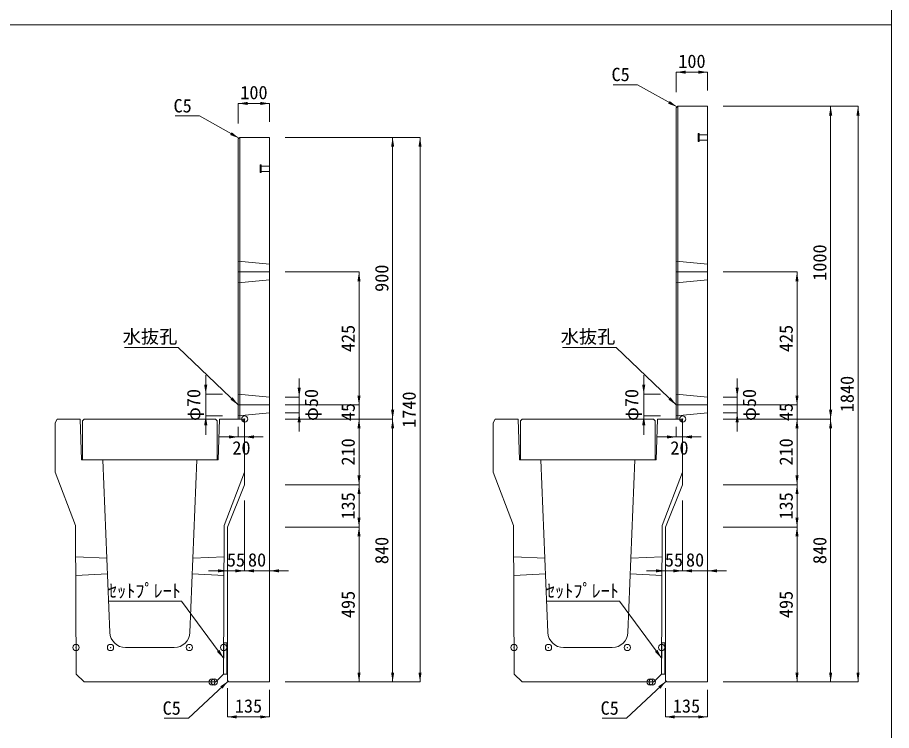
# Model space of a CAD drawing. Units: millimetres at full size, sheet at 1:40. Extents: x 172874 to 199766, y 869448 to 902797.
# Drawn here: x 196880 to 199674, y 897793 to 900072 of the extents above; entities that cross this region are included whole.
import ezdxf
from ezdxf.enums import TextEntityAlignment as Align

# ---------------------------------------------------------------- set-up
doc = ezdxf.new("R2010")
doc.units = ezdxf.units.MM
doc.header["$LTSCALE"] = 40
doc.header["$PDMODE"] = 32
doc.header["$PDSIZE"] = 20
for name, pattern in [('DASHED', [7.5, 6, -1.5]), ('USER2', [4.7625, 3.175, -1.5875]), ('USER3', [1.35, 0.75, -0.6])]:
    doc.linetypes.add(name, pattern=pattern)
for name, color, linetype, lineweight in [('セットプレート', 3, 'Continuous', 13), ('パネックスKDR', 2, 'Continuous', 13), ('図枠', 5, 'Continuous', 13), ('寸法線', 7, 'Continuous', 13), ('引出線', 4, 'Continuous', 13), ('本体', 2, 'Continuous', 13), ('補助線', 8, 'Continuous', 13), ('ｲﾝｻｰﾄ', 3, 'USER3', 5)]:
    doc.layers.add(name, color=color, linetype=linetype, lineweight=lineweight)
doc.styles.add('ＭＳ ゴシック', font='')
doc.styles.get('ＭＳ ゴシック').set_extended_font_data('MS Gothic')

# ---------------------------------------------------------------- blocks, each defined once
blk = doc.blocks.new('filled_arrow')
at = {"color": 0, "linetype": 'Continuous', "lineweight": -2}
blk.add_solid([(7.5, 1.25), (0, 0), (7.5, -1.25)], dxfattribs=at)

msp = doc.modelspace()

# ---------------------------------------------------------------- linework, layer by layer
at = {"layer": 'セットプレート'}
for points in [[(197539.46, 897973.33), (197549.46, 897973.29), (197549.85, 898073.29), (197539.85, 898073.33)], [(198939.46, 897973.33), (198949.46, 897973.29), (198949.85, 898073.29), (198939.85, 898073.33)]]:
    msp.add_lwpolyline(points, close=True, dxfattribs=at)
at = {"layer": 'パネックスKDR'}
for p, q in [((198986.29, 899783.33), (198991.29, 899788.33)), ((198986.29, 899783.33), (198986.29, 898788.33)), ((198991.29, 899788.33), (199086.29, 899788.33)), ((199086.29, 899788.33), (199086.29, 897948.33)), ((197586.29, 899683.33), (197591.29, 899688.33)), ((197586.29, 899683.33), (197586.29, 898788.33)), ((197591.29, 899688.33), (197686.29, 899688.33)), ((197686.29, 899688.33), (197686.29, 897948.33)), ((197586.29, 898788.33), (197606.29, 898788.33)), ((197606.29, 898788.33), (197606.29, 898578.33)), ((198986.29, 898788.33), (199006.29, 898788.33)), ((199006.29, 898788.33), (199006.29, 898578.33)), ((197606.29, 898578.33), (197551.29, 898443.33)), ((199006.29, 898578.33), (198951.29, 898443.33)), ((197551.29, 898443.33), (197551.29, 897953.33)), ((198951.29, 898443.33), (198951.29, 897953.33)), ((197551.29, 897953.33), (197556.29, 897948.33)), ((197556.29, 897948.33), (197686.29, 897948.33)), ((198951.29, 897953.33), (198956.29, 897948.33)), ((198956.29, 897948.33), (199086.29, 897948.33))]:
    msp.add_line(p, q, dxfattribs=at)
at = {"layer": 'パネックスKDR', "lineweight": 5}
for p, q in [((198991.29, 899788.33), (198991.29, 898788.33)), ((197591.29, 899688.33), (197591.29, 898788.33))]:
    msp.add_line(p, q, dxfattribs=at)
at = {"layer": 'パネックスKDR', "linetype": 'DASHED', "lineweight": 9}
for p, q in [((197586.29, 899293.33), (197686.29, 899283.33)), ((198986.29, 899293.33), (199086.29, 899283.33)), ((197586.29, 899223.33), (197686.29, 899233.33)), ((198986.29, 899223.33), (199086.29, 899233.33)), ((197586.29, 898868.33), (197686.29, 898858.33)), ((198986.29, 898868.33), (199086.29, 898858.33)), ((197586.29, 898798.33), (197686.29, 898808.33)), ((198986.29, 898798.33), (199086.29, 898808.33))]:
    msp.add_line(p, q, dxfattribs=at)
at = {"layer": '図枠'}
for p, q in [((199674.21, 902448.33), (199674.21, 886548.33)), ((187274.21, 900048.33), (199674.21, 900048.33)), ((187274.21, 900048.33), (199674.21, 900048.33))]:
    msp.add_line(p, q, dxfattribs=at)
at = {"layer": '寸法線'}
for p, q in [((198986.29, 899896.88), (199086.29, 899896.88)), ((198986.29, 899833.33), (198986.29, 899896.88)), ((199086.29, 899838.33), (199086.29, 899896.88)), ((197586.29, 899796.88), (197686.29, 899796.88)), ((197586.29, 899733.33), (197586.29, 899796.88)), ((197686.29, 899738.33), (197686.29, 899796.88)), ((199136.29, 899788.33), (199567.13, 899788.33)), ((199136.29, 899788.33), (199479.63, 899788.33)), ((199479.63, 898788.33), (199479.63, 899788.33)), ((199567.13, 897948.33), (199567.13, 899788.33)), ((197736.29, 899688.33), (198167.13, 899688.33)), ((197736.29, 899688.33), (198079.63, 899688.33)), ((198079.63, 898788.33), (198079.63, 899688.33)), ((198167.13, 897948.33), (198167.13, 899688.33)), ((197736.29, 899258.33), (197972.13, 899258.33)), ((197972.13, 898833.33), (197972.13, 899258.33)), ((199136.29, 899258.33), (199372.13, 899258.33)), ((199372.13, 898833.33), (199372.13, 899258.33)), ((197482.22, 898928.33), (197482.22, 898738.33)), ((197780.96, 898918.33), (197780.96, 898748.33)), ((198882.22, 898928.33), (198882.22, 898738.33)), ((199180.96, 898918.33), (199180.96, 898748.33)), ((197972.13, 898728.33), (197972.13, 898893.33)), ((199372.13, 898728.33), (199372.13, 898893.33)), ((197536.29, 898868.33), (197482.22, 898868.33)), ((198936.29, 898868.33), (198882.22, 898868.33)), ((197736.29, 898858.33), (197780.96, 898858.33)), ((197736.29, 898833.33), (197972.13, 898833.33)), ((197736.29, 898833.33), (197972.13, 898833.33)), ((199136.29, 898858.33), (199180.96, 898858.33)), ((199136.29, 898833.33), (199372.13, 898833.33)), ((199136.29, 898833.33), (199372.13, 898833.33)), ((197736.29, 898808.33), (197780.96, 898808.33)), ((199136.29, 898808.33), (199180.96, 898808.33)), ((197536.29, 898798.33), (197482.22, 898798.33)), ((197736.29, 898788.33), (198079.63, 898788.33)), ((197736.29, 898788.33), (197972.13, 898788.33)), ((197736.29, 898788.33), (197972.13, 898788.33)), ((197736.29, 898788.33), (198079.63, 898788.33)), ((197972.13, 898788.33), (197972.13, 898578.33)), ((198079.63, 898788.33), (198079.63, 897948.33)), ((198936.29, 898798.33), (198882.22, 898798.33)), ((199136.29, 898788.33), (199479.63, 898788.33)), ((199136.29, 898788.33), (199372.13, 898788.33)), ((199136.29, 898788.33), (199372.13, 898788.33)), ((199136.29, 898788.33), (199479.63, 898788.33)), ((199372.13, 898788.33), (199372.13, 898578.33)), ((199479.63, 898788.33), (199479.63, 897948.33)), ((197586.29, 898763.33), (197586.29, 898731.25)), ((197606.29, 898763.33), (197606.29, 898731.25)), ((198986.29, 898763.33), (198986.29, 898731.25)), ((199006.29, 898763.33), (199006.29, 898731.25)), ((197526.29, 898731.25), (197666.29, 898731.25)), ((198926.29, 898731.25), (199066.29, 898731.25)), ((197736.29, 898578.33), (197972.13, 898578.33)), ((197736.29, 898578.33), (197972.13, 898578.33)), ((197972.13, 898578.33), (197972.13, 898443.33)), ((199136.29, 898578.33), (199372.13, 898578.33)), ((199136.29, 898578.33), (199372.13, 898578.33)), ((199372.13, 898578.33), (199372.13, 898443.33)), ((197606.29, 898528.33), (197606.29, 898303.33)), ((197606.29, 898528.33), (197606.29, 898303.33)), ((197686.29, 898528.33), (197686.29, 898303.33)), ((199006.29, 898528.33), (199006.29, 898303.33)), ((199006.29, 898528.33), (199006.29, 898303.33)), ((199086.29, 898528.33), (199086.29, 898303.33)), ((197736.29, 898443.33), (197972.13, 898443.33)), ((197736.29, 898443.33), (197972.13, 898443.33)), ((197972.13, 898443.33), (197972.13, 897948.33)), ((199136.29, 898443.33), (199372.13, 898443.33)), ((199136.29, 898443.33), (199372.13, 898443.33)), ((199372.13, 898443.33), (199372.13, 897948.33)), ((197551.29, 898393.33), (197551.29, 898303.33)), ((198951.29, 898393.33), (198951.29, 898303.33)), ((197666.29, 898303.33), (197491.29, 898303.33)), ((197546.29, 898303.33), (197746.29, 898303.33)), ((199066.29, 898303.33), (198891.29, 898303.33)), ((198946.29, 898303.33), (199146.29, 898303.33)), ((197736.29, 897948.33), (198167.13, 897948.33)), ((197736.29, 897948.33), (198079.63, 897948.33)), ((197736.29, 897948.33), (197972.13, 897948.33)), ((199136.29, 897948.33), (199567.13, 897948.33)), ((199136.29, 897948.33), (199479.63, 897948.33)), ((199136.29, 897948.33), (199372.13, 897948.33)), ((197551.29, 897928.33), (197551.29, 897836.53)), ((197686.29, 897923.33), (197686.29, 897836.53)), ((198951.29, 897928.33), (198951.29, 897836.53)), ((199086.29, 897923.33), (199086.29, 897836.53)), ((197551.29, 897836.53), (197686.29, 897836.53)), ((198951.29, 897836.53), (199086.29, 897836.53))]:
    msp.add_line(p, q, dxfattribs=at)
at = {"layer": '引出線'}
for points in [[(198988.79, 899785.83), (198862.42, 899856.91), (198784.65, 899856.91)], [(197588.79, 899685.83), (197462.42, 899756.91), (197384.65, 899756.91)], [(197586.29, 898833.33), (197393.83, 899016.78), (197222.09, 899016.78)], [(198986.29, 898833.33), (198793.83, 899016.78), (198622.09, 899016.78)], [(197539.66, 898023.33), (197405.1, 898206.77), (197173.74, 898206.77)], [(198939.66, 898023.33), (198805.1, 898206.77), (198573.74, 898206.77)], [(197553.79, 897950.83), (197427.42, 897832.18), (197349.65, 897832.18)], [(198953.79, 897950.83), (198827.42, 897832.18), (198749.65, 897832.18)]]:
    msp.add_lwpolyline(points, dxfattribs=at)
at = {"layer": '本体'}
for p, q in [((197007.29, 898788.33), (197001.29, 898776.33)), ((197007.29, 898788.33), (197081.29, 898788.33)), ((197081.29, 898788.33), (197085.29, 898658.33)), ((197526.29, 898788.33), (197522.29, 898658.33)), ((197526.29, 898788.33), (197600.29, 898788.33)), ((197600.29, 898788.33), (197606.29, 898776.33)), ((198407.29, 898788.33), (198401.29, 898776.33)), ((198407.29, 898788.33), (198481.29, 898788.33)), ((198481.29, 898788.33), (198485.29, 898658.33)), ((198926.29, 898788.33), (198922.29, 898658.33)), ((198926.29, 898788.33), (199000.29, 898788.33)), ((199000.29, 898788.33), (199006.29, 898776.33)), ((197001.29, 898776.33), (197001.29, 898618.33)), ((197606.29, 898776.33), (197606.29, 898618.33)), ((198401.29, 898776.33), (198401.29, 898618.33)), ((199006.29, 898776.33), (199006.29, 898618.33)), ((197085.29, 898658.33), (197153.79, 898658.33)), ((197153.79, 898658.33), (197175.87, 898106.33)), ((197453.79, 898658.33), (197431.71, 898106.33)), ((197453.79, 898658.33), (197522.29, 898658.33)), ((198485.29, 898658.33), (198553.79, 898658.33)), ((198553.79, 898658.33), (198575.87, 898106.33)), ((198853.79, 898658.33), (198831.71, 898106.33)), ((198853.79, 898658.33), (198922.29, 898658.33)), ((197001.29, 898618.33), (197066.29, 898448.33)), ((197606.29, 898618.33), (197541.29, 898448.33)), ((198401.29, 898618.33), (198466.29, 898448.33)), ((199006.29, 898618.33), (198941.29, 898448.33)), ((197066.29, 898448.33), (197068.12, 897973.33)), ((197541.29, 898448.33), (197539.46, 897973.33)), ((198466.29, 898448.33), (198468.12, 897973.33)), ((198941.29, 898448.33), (198939.46, 897973.33)), ((197225.83, 898058.33), (197381.75, 898058.33)), ((198625.83, 898058.33), (198781.75, 898058.33)), ((197068.12, 897973.33), (197093.21, 897948.33)), ((197514.37, 897948.33), (197539.46, 897973.33)), ((198468.12, 897973.33), (198493.21, 897948.33)), ((198914.37, 897948.33), (198939.46, 897973.33)), ((197093.21, 897948.33), (197514.37, 897948.33)), ((198493.21, 897948.33), (198914.37, 897948.33))]:
    msp.add_line(p, q, dxfattribs=at)
at = {"layer": '本体', "linetype": 'USER2'}
for p, q in [((197066.68, 898348.33), (197166.39, 898343.33)), ((197441.19, 898343.33), (197540.91, 898348.33)), ((198466.68, 898348.33), (198566.39, 898343.33)), ((198841.19, 898343.33), (198940.91, 898348.33)), ((197066.91, 898288.33), (197168.39, 898293.33)), ((197439.19, 898293.33), (197540.68, 898288.33)), ((198466.91, 898288.33), (198568.39, 898293.33)), ((198839.19, 898293.33), (198940.68, 898288.33))]:
    msp.add_line(p, q, dxfattribs=at)
at = {"layer": '本体', "lineweight": 20}
for points in [[(197088.79, 898782.33), (197093.79, 898788.33), (197513.79, 898788.33), (197518.79, 898782.33), (197518.79, 898658.33), (197088.79, 898658.33)], [(198488.79, 898782.33), (198493.79, 898788.33), (198913.79, 898788.33), (198918.79, 898782.33), (198918.79, 898658.33), (198488.79, 898658.33)]]:
    msp.add_lwpolyline(points, close=True, dxfattribs=at)
at = {"layer": '本体'}
for centre, start, end in [((197225.83, 898108.33), 182.29061, 270), ((197381.75, 898108.33), 270, 357.70939), ((198625.83, 898108.33), 182.29061, 270), ((198781.75, 898108.33), 270, 357.70939)]:
    msp.add_arc(centre, 50, start, end, dxfattribs=at)
at = {"layer": '補助線'}
for p, q in [((197586.29, 899258.33), (197686.29, 899258.33)), ((198986.29, 899258.33), (199086.29, 899258.33)), ((197586.29, 898833.33), (197686.29, 898833.33)), ((198986.29, 898833.33), (199086.29, 898833.33))]:
    msp.add_line(p, q, dxfattribs=at)
for p in [(197606.29, 898788.33), (199006.29, 898788.33), (197067.79, 898058.33), (197177.79, 898058.33), (197429.79, 898058.33), (197539.79, 898058.33), (198467.79, 898058.33), (198577.79, 898058.33), (198829.79, 898058.33), (198939.79, 898058.33), (197502.29, 897948.33), (197509.29, 897948.33), (197509.29, 897948.33), (198902.29, 897948.33), (198909.29, 897948.33), (198909.29, 897948.33)]:
    msp.add_point(p, dxfattribs=at)
at = {"layer": 'ｲﾝｻｰﾄ'}
for p, q in [((199056.29, 899700.83), (199056.29, 899675.83)), ((199059.29, 899700.83), (199056.29, 899700.83)), ((199059.29, 899675.83), (199059.29, 899700.83)), ((199056.29, 899675.83), (199059.29, 899675.83)), ((199086.29, 899696.83), (199059.29, 899696.83)), ((199059.29, 899679.83), (199086.29, 899679.83)), ((197656.29, 899600.83), (197656.29, 899575.83)), ((197659.29, 899600.83), (197656.29, 899600.83)), ((197659.29, 899575.83), (197659.29, 899600.83)), ((197686.29, 899596.83), (197659.29, 899596.83)), ((197656.29, 899575.83), (197659.29, 899575.83)), ((197659.29, 899579.83), (197686.29, 899579.83))]:
    msp.add_line(p, q, dxfattribs=at)

# ---------------------------------------------------------------- block references
at = {"layer": '寸法線', "xscale": 4, "yscale": 4}
for p in [(198986.29, 899896.88), (197586.29, 899796.88), (197606.29, 898731.25), (199006.29, 898731.25), (197606.29, 898303.33), (197686.29, 898303.33), (199006.29, 898303.33), (199086.29, 898303.33), (197551.29, 897836.53), (198951.29, 897836.53)]:
    msp.add_blockref('filled_arrow', p, dxfattribs=at)
for p, rotation in [((199086.29, 899896.88), 180), ((197686.29, 899796.88), 180), ((199479.63, 899788.33), 270), ((199567.13, 899788.33), 270), ((198079.63, 899688.33), 270), ((198167.13, 899688.33), 270), ((197972.13, 899258.33), 270), ((199372.13, 899258.33), 270), ((197482.22, 898868.33), 90), ((198882.22, 898868.33), 90), ((197780.96, 898858.33), 90), ((197972.13, 898833.33), 90), ((197972.13, 898833.33), 90), ((199180.96, 898858.33), 90), ((199372.13, 898833.33), 90), ((199372.13, 898833.33), 90), ((197780.96, 898808.33), 270), ((198079.63, 898788.33), 90), ((199180.96, 898808.33), 270), ((199479.63, 898788.33), 90), ((197482.22, 898798.33), 270), ((197972.13, 898788.33), 270), ((197972.13, 898788.33), 270), ((198079.63, 898788.33), 270), ((198882.22, 898798.33), 270), ((199372.13, 898788.33), 270), ((199372.13, 898788.33), 270), ((199479.63, 898788.33), 270), ((197586.29, 898731.25), 180), ((198986.29, 898731.25), 180), ((197972.13, 898578.33), 90), ((199372.13, 898578.33), 90), ((197972.13, 898578.33), 270), ((199372.13, 898578.33), 270), ((197972.13, 898443.33), 90), ((199372.13, 898443.33), 90), ((197972.13, 898443.33), 270), ((199372.13, 898443.33), 270), ((197551.29, 898303.33), 180), ((197606.29, 898303.33), 180), ((198951.29, 898303.33), 180), ((199006.29, 898303.33), 180), ((197972.13, 897948.33), 90), ((198079.63, 897948.33), 90), ((198167.13, 897948.33), 90), ((199372.13, 897948.33), 90), ((199479.63, 897948.33), 90), ((199567.13, 897948.33), 90), ((197686.29, 897836.53), 180), ((199086.29, 897836.53), 180)]:
    msp.add_blockref('filled_arrow', p, dxfattribs=dict(at, rotation=rotation))
at = {"layer": '引出線', "xscale": 4, "yscale": 4}
for p, rotation in [((198988.79, 899785.83), 150.6), ((197588.79, 899685.83), 150.6), ((197586.29, 898833.33), 136.4), ((198986.29, 898833.33), 136.4), ((197539.66, 898023.33), 126.3), ((198939.66, 898023.33), 126.3), ((197553.79, 897950.83), 223.2), ((198953.79, 897950.83), 223.2)]:
    msp.add_blockref('filled_arrow', p, dxfattribs=dict(at, rotation=rotation))

# ---------------------------------------------------------------- texts
at = {"layer": '寸法線', "style": 'ＭＳ ゴシック'}
for s, p in [('100', (199036.29, 899931.88)), ('100', (197636.29, 899831.88)), ('20', (197596.29, 898696.25)), ('20', (198996.29, 898696.25)), ('55', (197578.79, 898338.33)), ('80', (197646.29, 898338.33)), ('55', (198978.79, 898338.33)), ('80', (199046.29, 898338.33)), ('135', (197618.79, 897871.53)), ('135', (199018.79, 897871.53))]:
    msp.add_text(s, height=42.72, dxfattribs=at).set_placement(p, align=Align.MIDDLE_CENTER)
for s, p in [('1000', (199444.63, 899288.33)), ('900', (198044.63, 899238.33)), ('425', (197937.13, 899045.83)), ('425', (199337.13, 899045.83)), ('1840', (199532.13, 898868.33)), ('φ70', (197443.56, 898833.33)), ('φ50', (197819.62, 898833.33)), ('1740', (198132.13, 898818.33)), ('φ70', (198843.56, 898833.33)), ('φ50', (199219.62, 898833.33)), ('45', (197937.13, 898810.83)), ('45', (199337.13, 898810.83)), ('210', (197937.13, 898683.33)), ('210', (199337.13, 898683.33)), ('135', (197937.13, 898510.83)), ('135', (199337.13, 898510.83)), ('840', (198044.63, 898368.33)), ('840', (199444.63, 898368.33)), ('495', (197937.13, 898195.83)), ('495', (199337.13, 898195.83))]:
    msp.add_text(s, height=42.72, rotation=90, dxfattribs=at).set_placement(p, align=Align.MIDDLE_CENTER)
at = {"layer": '引出線', "style": 'ＭＳ ゴシック'}
for s, p in [('C5', (198837.42, 899910.91)), ('C5', (197437.42, 899810.91)), ('水抜孔', (197391.58, 899073.06)), ('水抜孔', (198791.58, 899073.06)), ('ｾｯﾄﾌﾟﾚｰﾄ', (197402.85, 898260.77)), ('ｾｯﾄﾌﾟﾚｰﾄ', (198802.85, 898260.77)), ('C5', (197402.42, 897886.18)), ('C5', (198802.42, 897886.18))]:
    msp.add_text(s, height=42.72, dxfattribs=at).set_placement(p, align=Align.TOP_RIGHT)

doc.saveas('drawing.dxf')
